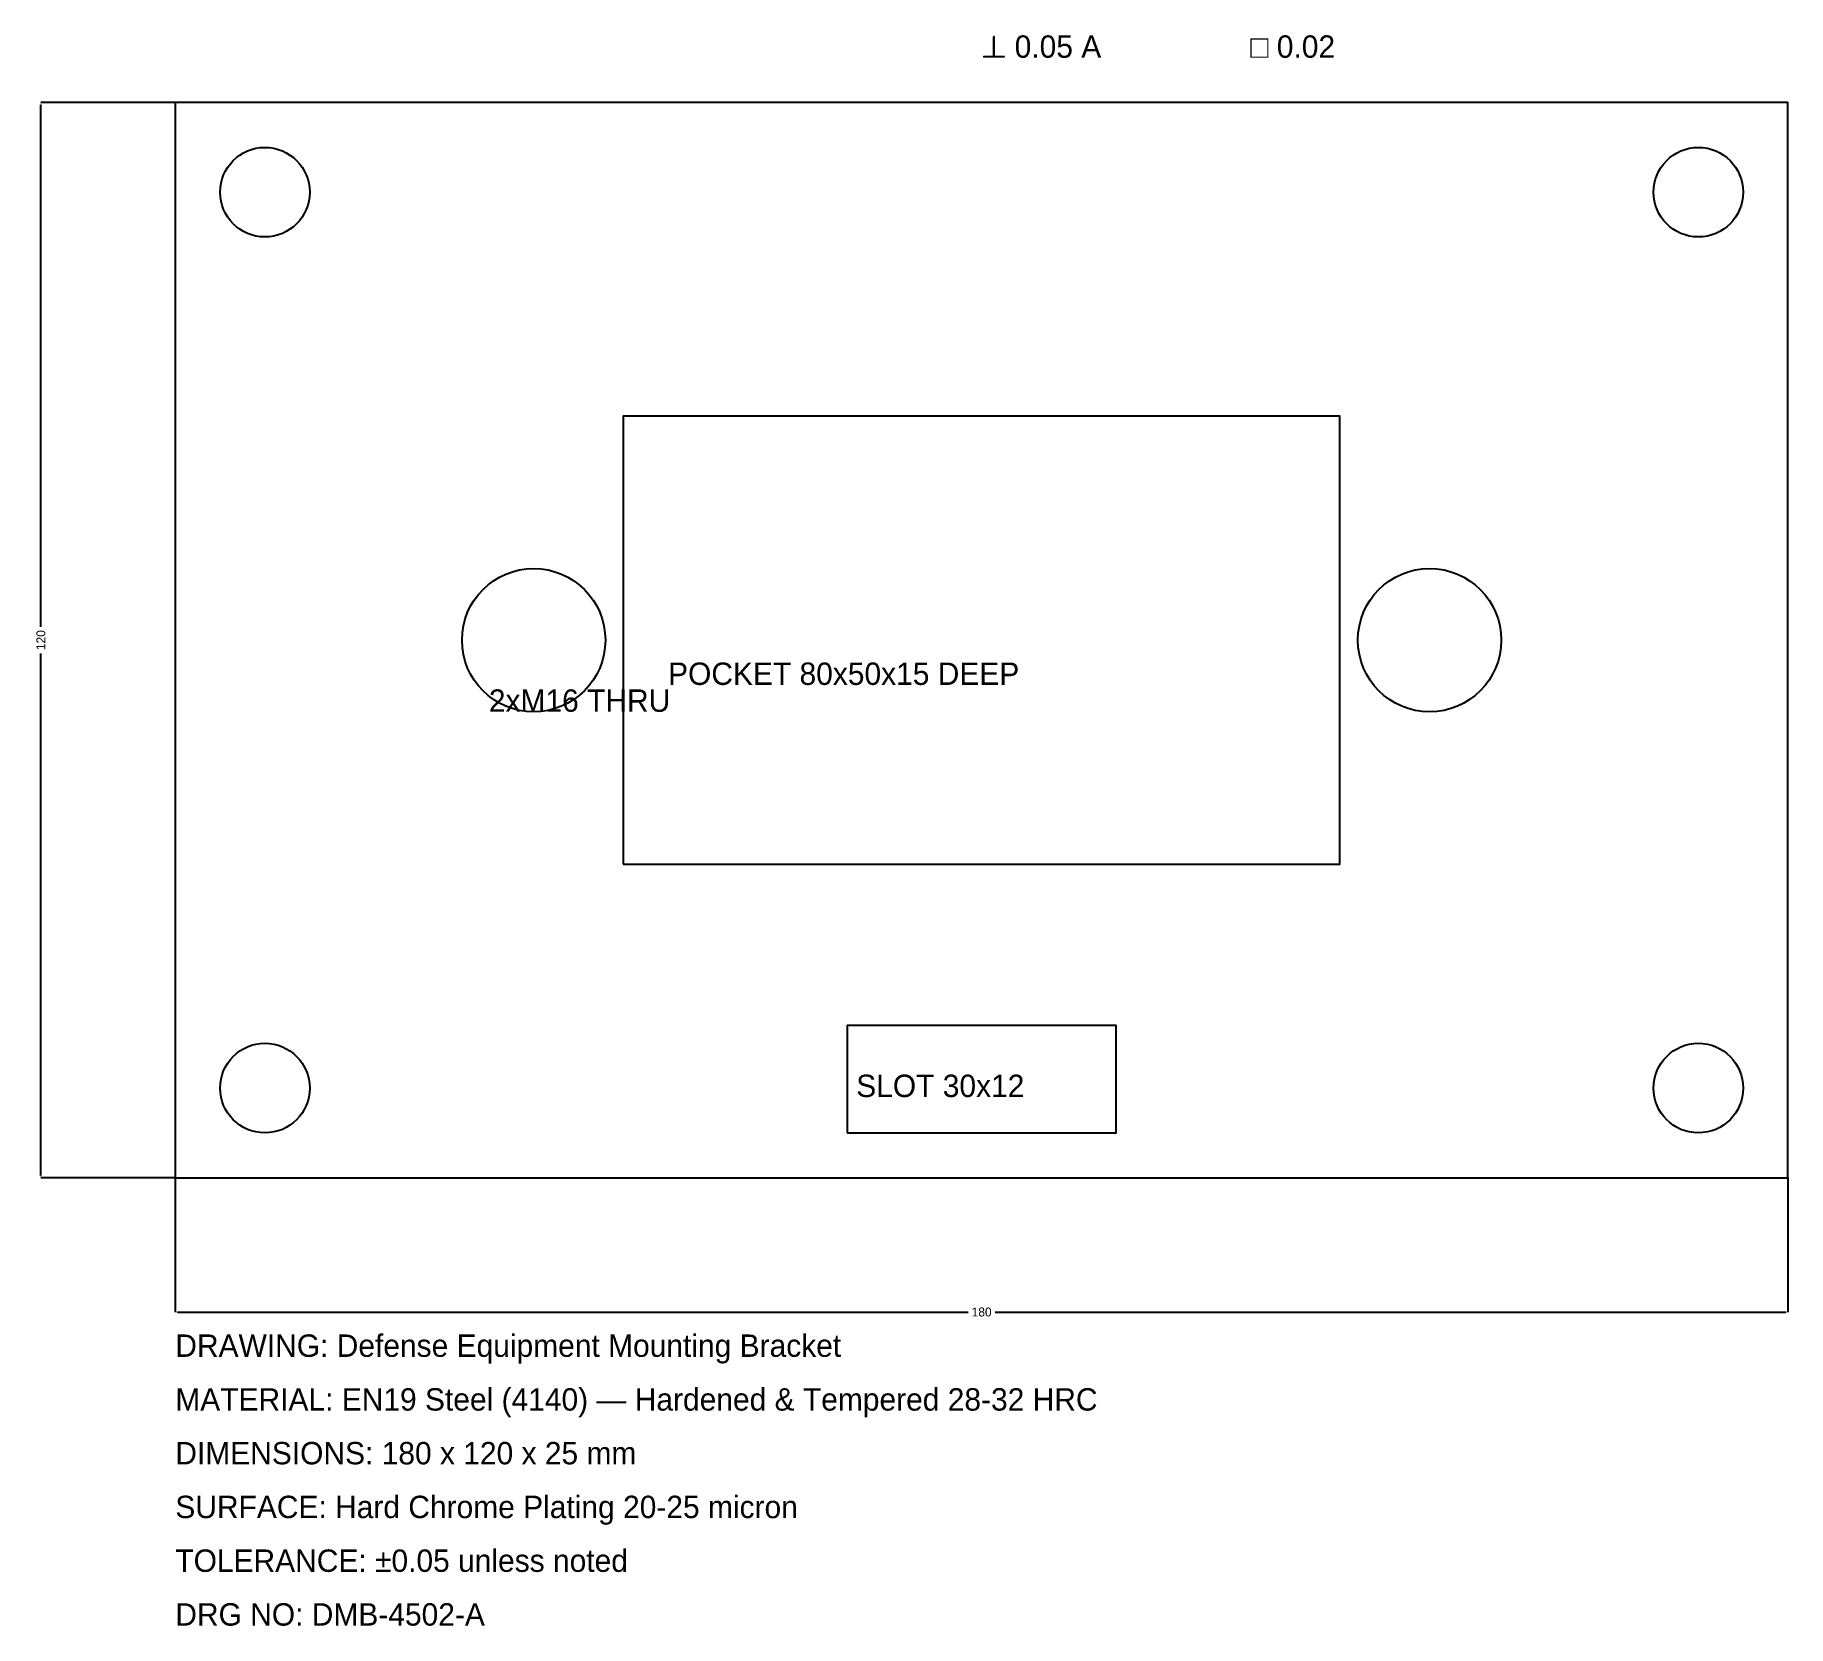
# Model space of a CAD drawing. Header units: metres. Extents: x -16 to 180, y -50 to 128.
import ezdxf

# ---------------------------------------------------------------- set-up
doc = ezdxf.new("R2010")
doc.units = ezdxf.units.M
doc.dimstyles.get("Standard").update_dxf_attribs({"dimtxt": 2.5, "dimasz": 2.5, "dimexe": 1.25, "dimexo": 0.625, "dimtad": 1, "dimcen": 2.5, "dimazin": 3, "dimtfac": 1, "dimtmove": 0, "dimatfit": 3})

# ---------------------------------------------------------------- blocks, each defined once
blk = doc.blocks.new('_CLOSEDFILLED')
at = {"color": 0, "linetype": 'BYBLOCK'}
blk.add_solid([(-1, 0.16), (0, 0), (-1, -0.16)], dxfattribs=at)
blk = doc.blocks.new('*D1')
for p, q in [((0, 0), (0, -15)), ((180, 0), (180, -15)), ((0.25, -15), (88.5, -15)), ((91.5, -15), (179.75, -15))]:
    blk.add_line(p, q)
at = {"layer": 'Defpoints'}
for p in [(0, 0), (180, 0), (0, -15)]:
    blk.add_point(p, dxfattribs=at)
at = {"xscale": 0.25, "yscale": 0.25, "rotation": 180}
blk.add_blockref('_CLOSEDFILLED', (0, -15), dxfattribs=at)
at = {"xscale": 0.25, "yscale": 0.25}
blk.add_blockref('_CLOSEDFILLED', (180, -15), dxfattribs=at)
at = {"insert": (90, -15), "char_height": 1, "attachment_point": 5}
blk.add_mtext('180', dxfattribs=at)
blk = doc.blocks.new('*D2')
for p, q in [((0, 120), (-15, 120)), ((-15, 61.5), (-15, 119.75)), ((-15, 0.25), (-15, 58.5)), ((0, 0), (-15, 0))]:
    blk.add_line(p, q)
at = {"layer": 'Defpoints'}
for p in [(0, 120), (-15, 0), (0, 0)]:
    blk.add_point(p, dxfattribs=at)
at = {"xscale": 0.25, "yscale": 0.25}
for p, rotation in [((-15, 120), 90), ((-15, 0), 270)]:
    blk.add_blockref('_CLOSEDFILLED', p, dxfattribs=dict(at, rotation=rotation))
at = {"insert": (-15, 60), "char_height": 1, "attachment_point": 5, "rotation": 90}
blk.add_mtext('120', dxfattribs=at)

msp = doc.modelspace()

# ---------------------------------------------------------------- linework, layer by layer
for points in [[(0, 0), (180, 0), (180, 120), (0, 120)], [(50, 35), (130, 35), (130, 85), (50, 85)], [(75, 5), (105, 5), (105, 17), (75, 17)]]:
    msp.add_lwpolyline(points, close=True)
for centre, radius in [((10, 110), 5), ((170, 110), 5), ((40, 60), 8), ((140, 60), 8), ((10, 10), 5), ((170, 10), 5)]:
    msp.add_circle(centre, radius)

# ---------------------------------------------------------------- texts
for s, p in [('⊥ 0.05 A', (90, 125)), ('□ 0.02', (120, 125)), ('POCKET 80x50x15 DEEP', (55, 55)), ('2xM16 THRU', (35, 52)), ('SLOT 30x12', (76, 9)), ('DRAWING: Defense Equipment Mounting Bracket', (0, -20)), ('MATERIAL: EN19 Steel (4140) — Hardened & Tempered 28-32 HRC', (0, -26)), ('DIMENSIONS: 180 x 120 x 25 mm', (0, -32)), ('SURFACE: Hard Chrome Plating 20-25 micron', (0, -38)), ('TOLERANCE: ±0.05 unless noted', (0, -44)), ('DRG NO: DMB-4502-A', (0, -50))]:
    msp.add_text(s, height=2.5).set_placement(p)

# ---------------------------------------------------------------- dimensions: what is measured, and where the dimension line sits
dim = msp.add_linear_dim(base=(-15, 0), p1=(0, 0), p2=(0, 120), angle=90, dimstyle='Standard')
dim.commit()
dim.dimension.update_dxf_attribs({"geometry": '*D2', "text_midpoint": (-15, 60)})
dim = msp.add_linear_dim(base=(0, -15), p1=(0, 0), p2=(180, 0), dimstyle='Standard')
dim.commit()
dim.dimension.update_dxf_attribs({"geometry": '*D1', "text_midpoint": (90, -15)})

doc.saveas('drawing.dxf')
